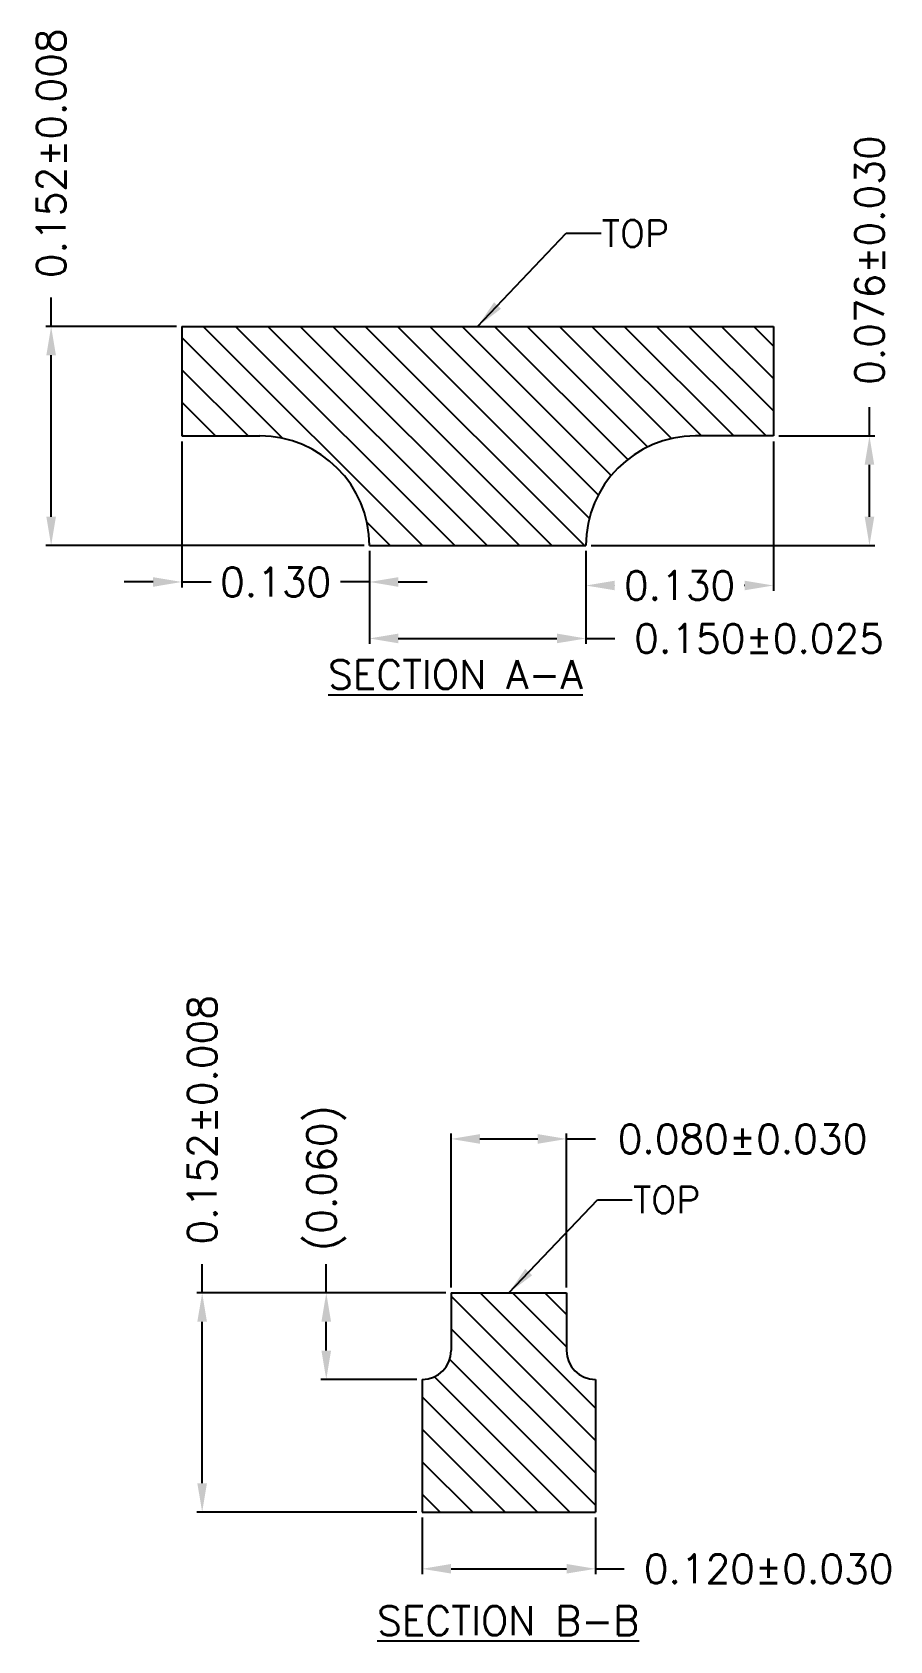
# Model space of a CAD drawing. Header units: millimetres. Extents: x 425.67 to 433.47, y 107.94 to 113.69.
# Drawn here: x 431.091 to 433.469, y 108.942 to 113.405 of the extents above; entities that cross this region are included whole.
import ezdxf

# ---------------------------------------------------------------- set-up
doc = ezdxf.new("R2010")
doc.units = ezdxf.units.MM
doc.header["$LTSCALE"] = 0.5
doc.header["$PDMODE"] = 98
doc.layers.add('1D', color=4, linetype='Continuous')
doc.styles.add('ADESK1', font='romans')
doc.styles.add('Chinese', font='SimSun.ttf', dxfattribs={"height": 5})
doc.styles.add('SIMPLEX', font='simplex.shx')
doc.dimstyles.new('Standard4', dxfattribs={"dimtxt": 0.08, "dimasz": 0.08, "dimexe": 0.015, "dimexo": 0.015, "dimgap": 0.027, "dimtad": 1, "dimdec": 3, "dimlfac": 0.5, "dimrnd": 0.0005, "dimzin": 1, "dimtxsty": 'SIMPLEX', "dimcen": 0.1905, "dimclrd": 256, "dimclre": 256, "dimclrt": 256, "dimazin": 3, "dimtp": 0.03, "dimtm": 0.05, "dimtfac": 0.8, "dimtdec": 3, "dimtmove": 0, "dimatfit": 3, "dimfxl": 0.05, "dimtzin": 4, "dimlwd": -1, "dimlwe": -1})

# ---------------------------------------------------------------- blocks, each defined once
blk = doc.blocks.new('*D132')
at = {"ltscale": 0.5, "transparency": 16777216}
for p, q in [((432.0262, 111.9653), (432.0262, 111.7076)), ((432.6262, 111.9653), (432.6262, 111.7076)), ((432.1062, 111.7226), (432.5462, 111.7226)), ((432.6262, 111.7226), (432.7062, 111.7226))]:
    blk.add_line(p, q, dxfattribs=at)
for points in [[(432.1062, 111.736), (432.1062, 111.7093), (432.0262, 111.7226)], [(432.5462, 111.736), (432.5462, 111.7093), (432.6262, 111.7226)]]:
    blk.add_solid(points, dxfattribs=at)
at = {"layer": 'Defpoints', "color": 0, "ltscale": 0.5, "transparency": 16777216}
for p in [(432.0262, 111.9803), (432.6262, 111.9803), (432.6262, 111.7226)]:
    blk.add_point(p, dxfattribs=at)
at = {"ltscale": 0.5, "transparency": 16777216, "insert": (433.1066, 111.7226), "char_height": 0.08, "attachment_point": 5, "style": 'SIMPLEX'}
blk.add_mtext('\\A1;0.150%%p0.025', dxfattribs=at)
blk = doc.blocks.new('*D133')
at = {"ltscale": 0.5, "transparency": 16777216}
for p, q in [((433.1462, 112.2693), (433.1462, 111.8545)), ((432.6262, 111.9653), (432.6262, 111.8545)), ((432.7062, 111.8695), (432.7069, 111.8695)), ((433.0662, 111.8695), (433.0656, 111.8695))]:
    blk.add_line(p, q, dxfattribs=at)
for points in [[(432.7062, 111.8828), (432.7062, 111.8562), (432.6262, 111.8695)], [(433.0662, 111.8828), (433.0662, 111.8562), (433.1462, 111.8695)]]:
    blk.add_solid(points, dxfattribs=at)
at = {"layer": 'Defpoints', "color": 0, "ltscale": 0.5, "transparency": 16777216}
for p in [(433.1462, 112.2843), (432.6262, 111.9803), (433.1462, 111.8695)]:
    blk.add_point(p, dxfattribs=at)
at = {"ltscale": 0.5, "transparency": 16777216, "insert": (432.8862, 111.8695), "char_height": 0.08, "attachment_point": 5, "style": 'SIMPLEX'}
blk.add_mtext('\\A1;0.130', dxfattribs=at)
blk = doc.blocks.new('*D134')
at = {"ltscale": 0.5, "transparency": 16777216}
for p, q in [((431.5062, 112.2693), (431.5062, 111.8643)), ((432.0262, 111.9653), (432.0262, 111.8643)), ((431.4262, 111.8793), (431.3462, 111.8793)), ((431.5062, 111.8793), (431.5869, 111.8793)), ((432.0262, 111.8793), (431.9456, 111.8793)), ((432.1062, 111.8793), (432.1862, 111.8793))]:
    blk.add_line(p, q, dxfattribs=at)
for points in [[(431.4262, 111.8926), (431.4262, 111.8659), (431.5062, 111.8793)], [(432.1062, 111.8926), (432.1062, 111.8659), (432.0262, 111.8793)]]:
    blk.add_solid(points, dxfattribs=at)
at = {"layer": 'Defpoints', "color": 0, "ltscale": 0.5, "transparency": 16777216}
for p in [(431.5062, 112.2843), (432.0262, 111.9803), (431.5062, 111.8793)]:
    blk.add_point(p, dxfattribs=at)
at = {"ltscale": 0.5, "transparency": 16777216, "insert": (431.7662, 111.8793), "char_height": 0.08, "attachment_point": 5, "style": 'SIMPLEX'}
blk.add_mtext('\\A1;0.130', dxfattribs=at)
blk = doc.blocks.new('*D135')
at = {"ltscale": 0.5, "transparency": 16777216}
for p, q in [((431.1436, 112.5883), (431.1436, 112.6683)), ((431.4912, 112.5883), (431.1286, 112.5883)), ((431.1436, 112.0603), (431.1436, 112.5083)), ((432.0112, 111.9803), (431.1286, 111.9803))]:
    blk.add_line(p, q, dxfattribs=at)
for points in [[(431.1303, 112.5083), (431.1569, 112.5083), (431.1436, 112.5883)], [(431.1303, 112.0603), (431.1569, 112.0603), (431.1436, 111.9803)]]:
    blk.add_solid(points, dxfattribs=at)
at = {"layer": 'Defpoints', "color": 0, "ltscale": 0.5, "transparency": 16777216}
for p in [(431.1436, 112.5883), (431.5062, 112.5883), (432.0262, 111.9803)]:
    blk.add_point(p, dxfattribs=at)
at = {"ltscale": 0.5, "transparency": 16777216, "insert": (431.1436, 113.0686), "char_height": 0.08, "attachment_point": 5, "rotation": 90, "style": 'SIMPLEX'}
blk.add_mtext('\\A1;0.152%%p0.008', dxfattribs=at)
blk = doc.blocks.new('*D136')
at = {"ltscale": 0.5, "transparency": 16777216}
for p, q in [((433.4126, 112.2843), (433.4126, 112.3643)), ((433.1612, 112.2843), (433.4276, 112.2843)), ((433.4126, 112.0603), (433.4126, 112.2043)), ((432.6412, 111.9803), (433.4276, 111.9803))]:
    blk.add_line(p, q, dxfattribs=at)
for points in [[(433.3993, 112.2043), (433.4259, 112.2043), (433.4126, 112.2843)], [(433.3993, 112.0603), (433.4259, 112.0603), (433.4126, 111.9803)]]:
    blk.add_solid(points, dxfattribs=at)
at = {"layer": 'Defpoints', "color": 0, "ltscale": 0.5, "transparency": 16777216}
for p in [(433.1462, 112.2843), (433.4126, 112.2843), (432.6262, 111.9803)]:
    blk.add_point(p, dxfattribs=at)
at = {"ltscale": 0.5, "transparency": 16777216, "insert": (433.4126, 112.7722), "char_height": 0.08, "attachment_point": 5, "rotation": 90, "style": 'SIMPLEX'}
blk.add_mtext('\\A1;0.076%%p0.030', dxfattribs=at)
blk = doc.blocks.new('*D131')
at = {"ltscale": 0.5, "transparency": 16777216}
for p, q in [((431.9065, 109.9069), (431.9065, 109.9869)), ((432.2377, 109.9069), (431.8915, 109.9069)), ((431.9065, 109.7469), (431.9065, 109.8269)), ((432.1577, 109.6669), (431.8915, 109.6669))]:
    blk.add_line(p, q, dxfattribs=at)
for points in [[(431.8931, 109.8269), (431.9198, 109.8269), (431.9065, 109.9069)], [(431.8931, 109.7469), (431.9198, 109.7469), (431.9065, 109.6669)]]:
    blk.add_solid(points, dxfattribs=at)
at = {"layer": 'Defpoints', "color": 0, "ltscale": 0.5, "transparency": 16777216}
for p in [(431.9065, 109.9069), (432.2527, 109.9069), (432.1727, 109.6669)]:
    blk.add_point(p, dxfattribs=at)
at = {"ltscale": 0.5, "transparency": 16777216, "insert": (431.9065, 110.2253), "char_height": 0.08, "attachment_point": 5, "rotation": 90, "style": 'SIMPLEX'}
blk.add_mtext('\\A1;(0.060)', dxfattribs=at)
blk = doc.blocks.new('*D137')
at = {"ltscale": 0.5, "transparency": 16777216}
for p, q in [((432.2527, 109.9219), (432.2527, 110.3491)), ((432.3327, 110.3341), (432.4927, 110.3341)), ((432.5727, 109.9219), (432.5727, 110.3491)), ((432.5727, 110.3341), (432.6527, 110.3341))]:
    blk.add_line(p, q, dxfattribs=at)
for points in [[(432.3327, 110.3474), (432.3327, 110.3207), (432.2527, 110.3341)], [(432.4927, 110.3474), (432.4927, 110.3207), (432.5727, 110.3341)]]:
    blk.add_solid(points, dxfattribs=at)
at = {"layer": 'Defpoints', "color": 0, "ltscale": 0.5, "transparency": 16777216}
for p in [(432.5727, 110.3341), (432.2527, 109.9069), (432.5727, 109.9069)]:
    blk.add_point(p, dxfattribs=at)
at = {"ltscale": 0.5, "transparency": 16777216, "insert": (433.0607, 110.3341), "char_height": 0.08, "attachment_point": 5, "style": 'SIMPLEX'}
blk.add_mtext('\\A1;0.080%%p0.030', dxfattribs=at)
blk = doc.blocks.new('*D138')
at = {"ltscale": 0.5, "transparency": 16777216}
for p, q in [((432.1727, 109.2839), (432.1727, 109.1265)), ((432.6527, 109.2839), (432.6527, 109.1265)), ((432.2527, 109.1415), (432.5727, 109.1415)), ((432.6527, 109.1415), (432.7327, 109.1415))]:
    blk.add_line(p, q, dxfattribs=at)
for points in [[(432.2527, 109.1549), (432.2527, 109.1282), (432.1727, 109.1415)], [(432.5727, 109.1549), (432.5727, 109.1282), (432.6527, 109.1415)]]:
    blk.add_solid(points, dxfattribs=at)
at = {"layer": 'Defpoints', "color": 0, "ltscale": 0.5, "transparency": 16777216}
for p in [(432.1727, 109.2989), (432.6527, 109.2989), (432.6527, 109.1415)]:
    blk.add_point(p, dxfattribs=at)
at = {"ltscale": 0.5, "transparency": 16777216, "insert": (433.133, 109.1415), "char_height": 0.08, "attachment_point": 5, "style": 'SIMPLEX'}
blk.add_mtext('\\A1;0.120%%p0.030', dxfattribs=at)
blk = doc.blocks.new('*D139')
at = {"ltscale": 0.5, "transparency": 16777216}
for p, q in [((431.5624, 109.9069), (431.5624, 109.9869)), ((432.2377, 109.9069), (431.5474, 109.9069)), ((431.5624, 109.3789), (431.5624, 109.8269)), ((432.1577, 109.2989), (431.5474, 109.2989))]:
    blk.add_line(p, q, dxfattribs=at)
for points in [[(431.549, 109.8269), (431.5757, 109.8269), (431.5624, 109.9069)], [(431.549, 109.3789), (431.5757, 109.3789), (431.5624, 109.2989)]]:
    blk.add_solid(points, dxfattribs=at)
at = {"layer": 'Defpoints', "color": 0, "ltscale": 0.5, "transparency": 16777216}
for p in [(431.5624, 109.9069), (432.2527, 109.9069), (432.1727, 109.2989)]:
    blk.add_point(p, dxfattribs=at)
at = {"ltscale": 0.5, "transparency": 16777216, "insert": (431.5624, 110.3872), "char_height": 0.08, "attachment_point": 5, "rotation": 90, "style": 'SIMPLEX'}
blk.add_mtext('\\A1;0.152%%p0.008', dxfattribs=at)

msp = doc.modelspace()

# ---------------------------------------------------------------- hatches: boundary and pattern name
at = {"ltscale": 0.5}
h = msp.add_hatch(dxfattribs=at)
h.set_pattern_fill('ANSI31', color=256, scale=0.02, angle=90)
h.set_pattern_definition([(135, (428.98038, 110.41346), (-0.0449013, -0.0449013), [])])
edge = h.paths.add_edge_path()
edge.add_line((431.5062, 112.5883), (431.5062, 112.2843))
edge.add_line((431.5062, 112.2843), (431.7222, 112.2843))
edge.add_arc((431.7222, 111.9803), 0.304, 0, 90, ccw=False)
edge.add_line((432.0262, 111.9803), (432.6262, 111.9803))
edge.add_arc((432.9302, 111.9803), 0.304, 90, 180, ccw=False)
edge.add_line((432.9302, 112.2843), (433.1462, 112.2843))
edge.add_line((433.1462, 112.2843), (433.1462, 112.5883))
edge.add_line((433.1462, 112.5883), (431.5062, 112.5883))
h = msp.add_hatch(dxfattribs=at)
h.set_pattern_fill('ANSI31', color=256, scale=0.02, angle=90)
h.set_pattern_definition([(135, (428.98038, 110.56546), (-0.0449013, -0.0449013), [])])
h.paths.add_polyline_path([(432.6527, 109.6669, -0.414214), (432.5727, 109.7469), (432.5727, 109.9069), (432.2527, 109.9069), (432.2527, 109.7469, -0.414214), (432.1727, 109.6669), (432.1727, 109.2989), (432.6527, 109.2989)])

# ---------------------------------------------------------------- linework, layer by layer
for p, q in [((431.5062, 112.5883), (433.1462, 112.5883)), ((431.5062, 112.5883), (431.5062, 112.2843)), ((433.1462, 112.5883), (433.1462, 112.2843)), ((431.5062, 112.2843), (431.7222, 112.2843)), ((433.1462, 112.2843), (432.9302, 112.2843)), ((432.0262, 111.9803), (432.6262, 111.9803)), ((432.2527, 109.9069), (432.5727, 109.9069)), ((432.2527, 109.9069), (432.2527, 109.7469)), ((432.5727, 109.9069), (432.5727, 109.7469)), ((432.1727, 109.6669), (432.1727, 109.6669)), ((432.1727, 109.6669), (432.1727, 109.2989)), ((432.6527, 109.6669), (432.6527, 109.6669)), ((432.6527, 109.6669), (432.6527, 109.2989)), ((432.1727, 109.2989), (432.6527, 109.2989))]:
    msp.add_line(p, q, dxfattribs=at)
for centre, radius, start, end in [((431.7222, 111.9803), 0.304, 0, 90), ((432.9302, 111.9803), 0.304, 90, 180), ((432.1727, 109.7469), 0.08, 270, 0), ((432.6527, 109.7469), 0.08, 180, 270)]:
    msp.add_arc(centre, radius, start, end, dxfattribs=at)

# ---------------------------------------------------------------- texts
at = {"layer": '1D', "style": 'ADESK1'}
for p in [(432.6705, 112.8095), (432.7569, 110.1281)]:
    msp.add_text('TOP', height=0.07363, dxfattribs=at).set_placement(p)
at = {"layer": '1D', "ltscale": 0.1, "char_height": 0.08, "width": 0.838553, "attachment_point": 1, "style": 'Chinese'}
for s, insert in [('{\\Fsimplex|c0;\\LSECTION \\Fsimplex|c134;A\\Fsimplex|c0;-\\Fsimplex|c134;A}', (431.9115, 111.6625)), ('{\\Fsimplex|c0;\\LSECTION \\Fsimplex|c134;B\\Fsimplex|c0;-\\Fsimplex|c134;B}', (432.0475, 109.0377))]:
    msp.add_mtext(s, dxfattribs=dict(at, insert=insert))

# ---------------------------------------------------------------- dimensions: what is measured, and where the dimension line sits
at = {"ltscale": 0.5}
for base, p1, p2, text, picture, middle in [((431.1436, 112.5883), (432.0262, 111.9803), (431.5062, 112.5883), '0.152%%p0.008', '*D135', (431.1436, 113.0686)), ((433.4126, 112.2843), (432.6262, 111.9803), (433.1462, 112.2843), '0.076%%p0.030', '*D136', (433.4126, 112.7722)), ((431.5624, 109.9069), (432.1727, 109.2989), (432.2527, 109.9069), '0.152%%p0.008', '*D139', (431.5624, 110.3872)), ((431.9065, 109.9069), (432.1727, 109.6669), (432.2527, 109.9069), '(0.060)', '*D131', (431.9065, 110.2253))]:
    dim = msp.add_linear_dim(base=base, p1=p1, p2=p2, angle=90, text=text, dimstyle='Standard4', dxfattribs=at)
    dim.commit()
    dim.dimension.update_dxf_attribs({"geometry": picture, "text_midpoint": middle})
for base, p1, p2, text, picture, middle in [((431.5062, 111.8793), (432.0262, 111.9803), (431.5062, 112.2843), '0.130', '*D134', (431.7662, 111.8793)), ((432.6262, 111.7226), (432.0262, 111.9803), (432.6262, 111.9803), '0.150%%p0.025', '*D132', (433.1066, 111.7226)), ((432.5727, 110.3341), (432.2527, 109.9069), (432.5727, 109.9069), '0.080%%p0.030', '*D137', (433.0607, 110.3341)), ((432.6527, 109.1415), (432.1727, 109.2989), (432.6527, 109.2989), '0.120%%p0.030', '*D138', (433.133, 109.1415))]:
    dim = msp.add_linear_dim(base=base, p1=p1, p2=p2, text=text, dimstyle='Standard4', dxfattribs=at)
    dim.commit()
    dim.dimension.update_dxf_attribs({"geometry": picture, "text_midpoint": middle})
dim = msp.add_linear_dim(base=(433.1462, 111.8695), p1=(432.6262, 111.9803), p2=(433.1462, 112.2843), text='0.130', dimstyle='Standard4', dxfattribs=at)
dim.commit()
dim.dimension.update_dxf_attribs({"geometry": '*D133', "text_midpoint": (432.8862, 111.8695), "dimtype": 160})

# ---------------------------------------------------------------- leaders
at = {"color": 1, "ltscale": 0.1}
for points in [[(432.3262, 112.5883), (432.5721, 112.8467), (432.6684, 112.8467)], [(432.4127, 109.9069), (432.6585, 110.1653), (432.7549, 110.1653)]]:
    msp.add_leader(points, dimstyle='Standard4', override={"dimgap": 0.027, "dimtad": 0}, dxfattribs=at)

doc.saveas('drawing.dxf')
